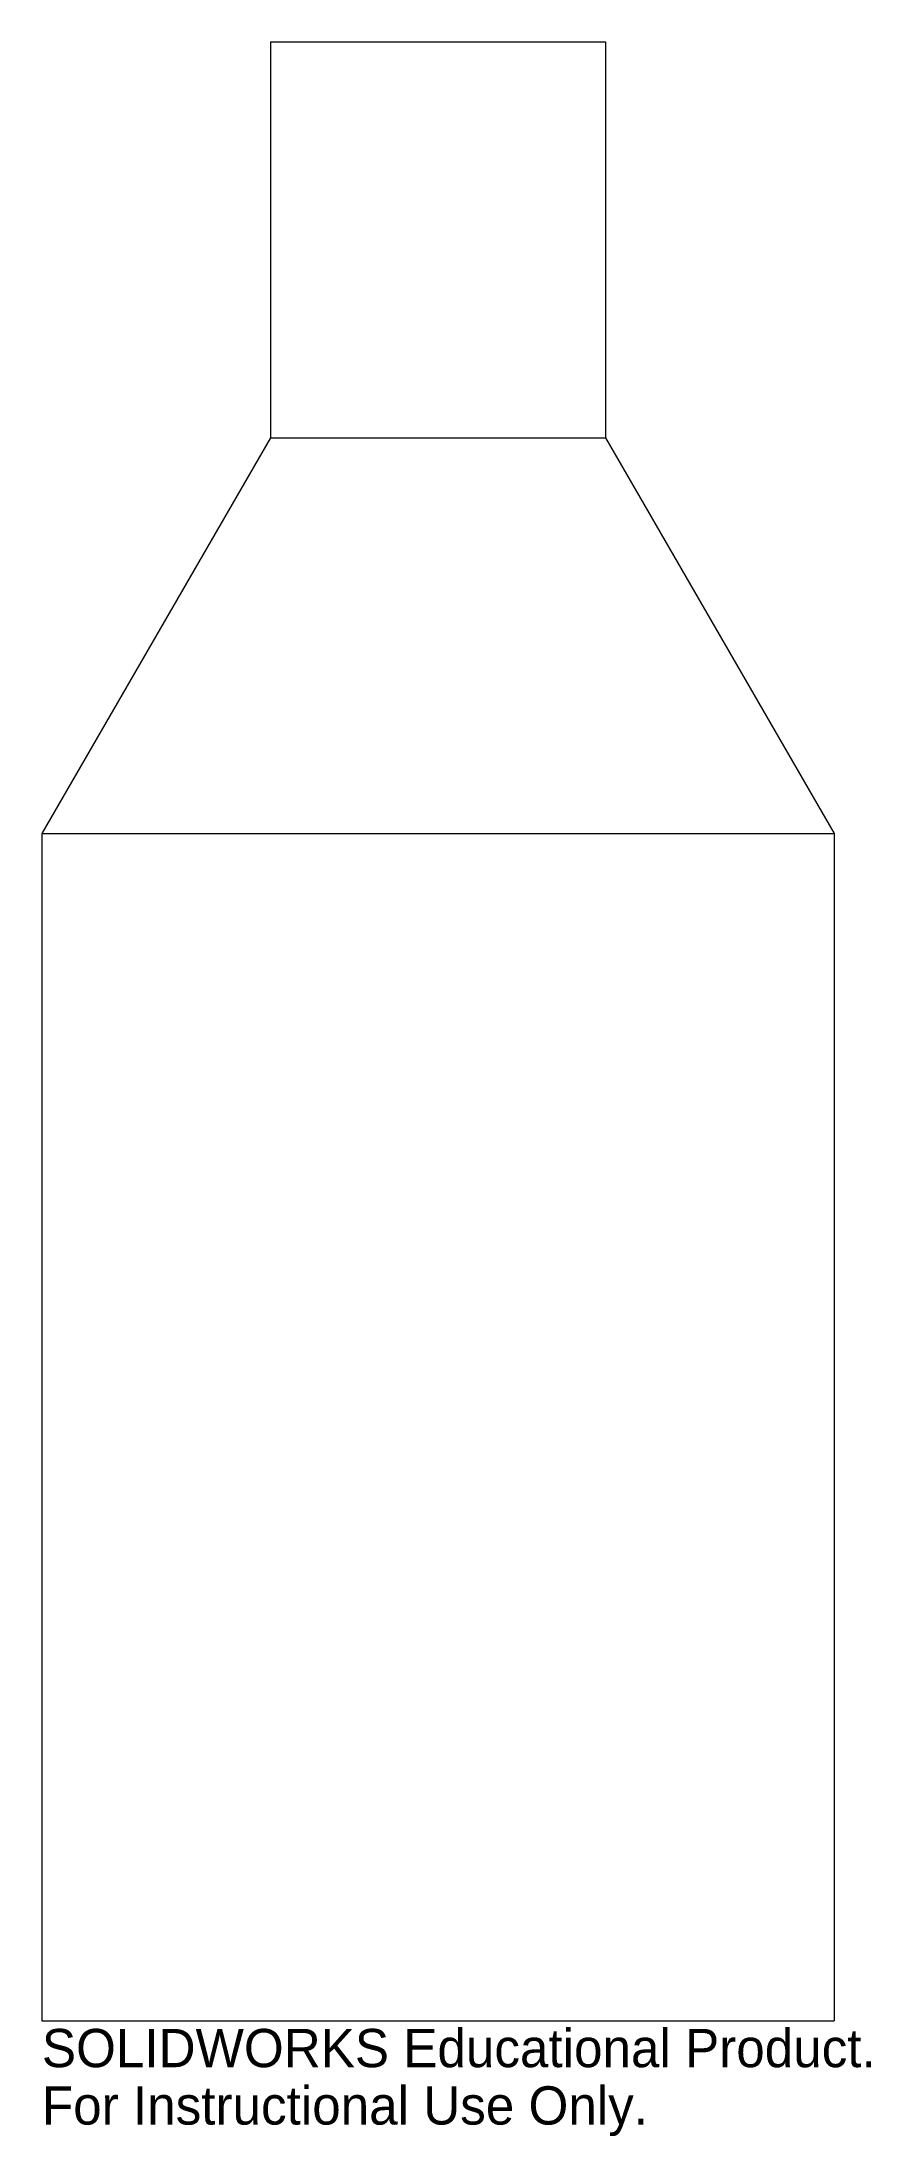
# Model space of a CAD drawing. Header units: millimetres. Extents: x -100 to 5, y -15 to 250.
import ezdxf

# ---------------------------------------------------------------- set-up
doc = ezdxf.new("R2010")
doc.units = ezdxf.units.MM

msp = doc.modelspace()

# ---------------------------------------------------------------- linework, layer by layer
at = {"color": 7, "linetype": 'Continuous', "lineweight": 15}
for p, q in [((-71.13, 250), (-71.13, 200)), ((-71.13, 250), (-28.87, 250)), ((-28.87, 250), (-28.87, 200)), ((-71.13, 200), (-100, 150)), ((-71.13, 200), (-28.87, 200)), ((-28.87, 200), (0, 150)), ((-100, 150), (0, 150)), ((-100, 150), (-100, 0)), ((0, 150), (0, 0)), ((-100, 0), (0, 0))]:
    msp.add_line(p, q, dxfattribs=at)

# ---------------------------------------------------------------- texts
at = {"color": 7, "linetype": 'Continuous', "char_height": 4.8336, "attachment_point": 1}
for s, insert in [('SOLIDWORKS Educational Product.', (-100, -1.02)), ('For Instructional Use Only.', (-100, -8.27))]:
    msp.add_mtext(s, dxfattribs=dict(at, insert=insert))

doc.saveas('drawing.dxf')
